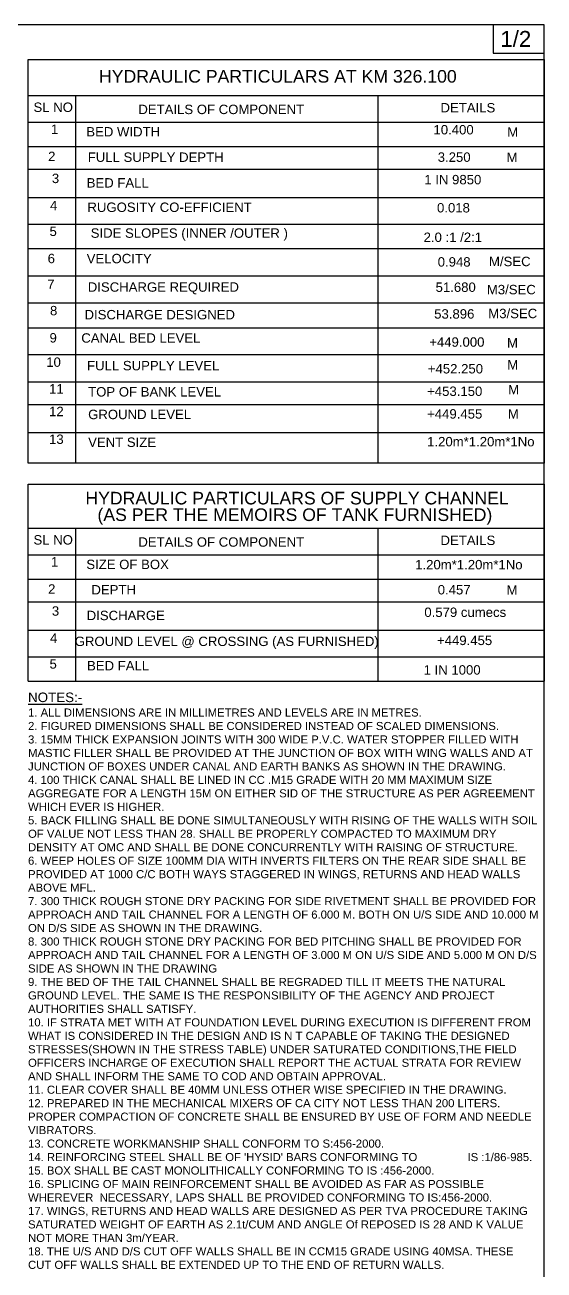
# Model space of a CAD drawing. Header units: millimetres. Extents: x 5124 to 6568637, y 2311 to 91879094.
# Drawn here: x 3812099 to 3818608, y 45939522 to 45955152 of the extents above; entities that cross this region are included whole.
import ezdxf

# ---------------------------------------------------------------- set-up
doc = ezdxf.new("R2010")
doc.units = ezdxf.units.MM
doc.header["$MEASUREMENT"] = 0
doc.layers.add('DIMENSION', color=7, linetype='Continuous')
doc.layers.add('TEXT', color=7, linetype='Continuous')
doc.styles.get("Standard").update_dxf_attribs({"font": 'arial.ttf', "height": 90})

msp = doc.modelspace()

# ---------------------------------------------------------------- linework, layer by layer
at = {"layer": 'DIMENSION', "linetype": 'Continuous'}
msp.add_lwpolyline([(3818608.5, 45955152.5), (3782068, 45955152.5), (3782068, 45931298.5), (3818608.5, 45931298.5)], close=True, dxfattribs=at)
at = {"layer": 'TEXT', "linetype": 'Continuous'}
for p, q in [((3818608.5, 45955152.5), (3817842.8, 45955152.5)), ((3817970.5, 45955152.5), (3817970.5, 45954798.2)), ((3818608.5, 45954798.2), (3818608.5, 45955152.5)), ((3817970.5, 45954798.2), (3818608.5, 45954798.2))]:
    msp.add_line(p, q, dxfattribs=at)
at = {"layer": 'TEXT'}
for p, q in [((3812138.5, 45946915.6), (3812138.5, 45949386.5)), ((3812138.5, 45949386.5), (3818608.5, 45949386.5))]:
    msp.add_line(p, q, dxfattribs=at)
for points in [[(3818608.5, 45949652), (3812138.5, 45949652), (3812138.5, 45954718.5), (3818608.5, 45954718.5)], [(3818608.5, 45954718.5), (3818608.5, 45949652)], [(3818608.5, 45949386.5), (3818608.5, 45946915.6)]]:
    msp.add_lwpolyline(points, dxfattribs=at)
at = {"layer": 'TEXT', "linetype": 'Continuous'}
for points in [[(3812138.5, 45954265.5), (3818608.5, 45954265.5)], [(3812735.5, 45949652), (3812735.5, 45954259.5)], [(3816529.1, 45949652), (3816529.1, 45954265.5)], [(3812138.5, 45953930.4), (3818608.5, 45953930.4)], [(3812138.5, 45953625.7), (3818608.5, 45953625.7)], [(3812138.5, 45953341.4), (3818608.5, 45953341.4)], [(3812138.5, 45952985.9), (3818608.5, 45952985.9)], [(3812138.5, 45952650.8), (3818608.5, 45952650.8)], [(3812138.5, 45952346.1), (3818608.5, 45952346.1)], [(3812138.5, 45952000.8), (3818608.5, 45952000.8)], [(3812138.5, 45951665.7), (3818608.5, 45951665.7)], [(3812138.5, 45951350.9), (3818608.5, 45951350.9)], [(3812138.5, 45951015.8), (3818608.5, 45951015.8)], [(3812138.5, 45950670.5), (3818608.5, 45950670.5)], [(3812138.5, 45950386.1), (3818608.5, 45950386.1)], [(3812138.5, 45950037.7), (3818608.5, 45950037.7)], [(3812138.5, 45948835), (3818608.5, 45948835)], [(3812735.5, 45946915.6), (3812735.5, 45948829)], [(3816529.1, 45946915.6), (3816529.1, 45948835)], [(3812138.5, 45948499.9), (3818608.5, 45948499.9)], [(3812138.5, 45948195.2), (3818608.5, 45948195.2)], [(3812138.5, 45947910.9), (3818608.5, 45947910.9)], [(3812138.5, 45947555.4), (3818608.5, 45947555.4)], [(3812138.5, 45947220.3), (3818608.5, 45947220.3)], [(3812138.5, 45946915.6), (3818608.5, 45946915.6)]]:
    msp.add_lwpolyline(points, dxfattribs=at)

# ---------------------------------------------------------------- texts
at = {"layer": 'TEXT'}
for s, p in [('HYDRAULIC PARTICULARS AT KM 326.100', (3813028.2, 45954427.7)), ('HYDRAULIC PARTICULARS OF SUPPLY CHANNEL', (3812857.5, 45949133)), ('(AS PER THE MEMOIRS OF TANK FURNISHED)', (3813008.6, 45948925.1))]:
    msp.add_text(s, height=158.298, dxfattribs=at).set_placement(p)
at = {"layer": 'TEXT', "linetype": 'Continuous'}
for s, height, p in [('SL NO', 117.99, (3812206.5, 45954060.1)), ('DETAILS OF COMPONENT ', 117.993, (3813521.6, 45954032.8)), ('DETAILS ', 117.99, (3817310.1, 45954054)), ('1', 118, (3812425.3, 45953784.1)), ('BED WIDTH ', 117.99, (3812869.1, 45953751.7)), ('10.400', 117.99, (3817221.9, 45953777.8)), ('M', 118, (3818147.4, 45953747.8)), ('2', 118, (3812390, 45953443.1)), ('FULL SUPPLY DEPTH ', 117.993, (3812887.1, 45953433.1)), ('3.250', 117.99, (3817274.9, 45953433.6)), ('M', 118, (3818138.6, 45953430.1)), ('3', 118, (3812437.1, 45953166.8)), ('1 IN 9850', 117.99, (3817107.1, 45953151.2)), ('BED FALL ', 117.99, (3812873.8, 45953110.9)), ('4', 118, (3812413.5, 45952825.8)), ('RUGOSITY CO-EFFICIENT ', 117.993, (3812882.8, 45952804.6)), ('0.018', 117.99, (3817266.1, 45952798.2)), ('5', 118, (3812407.7, 45952502.5)), (' SIDE SLOPES (INNER /OUTER )', 117.993, (3812878.3, 45952480.3)), ('2.0 :1 /2:1', 117.993, (3817098.2, 45952427.6)), ('6', 118, (3812384.1, 45952161.6)), ('VELOCITY ', 117.99, (3812873.8, 45952160.5)), ('0.948', 117.99, (3817274.9, 45952118.7)), ('M/SEC', 117.99, (3817917.8, 45952124)), ('7', 118, (3812378.4, 45951836.2)), ('DISCHARGE REQUIRED ', 117.993, (3812887.4, 45951803.1)), ('51.680', 117.99, (3817248.4, 45951801)), ('M3/SEC', 117.99, (3817891.3, 45951771)), ('8', 118, (3812413.7, 45951507)), ('DISCHARGE DESIGNED ', 117.993, (3812846.8, 45951456.2)), ('53.896', 117.99, (3817230.7, 45951465.7)), ('M3/SEC', 117.99, (3817908.9, 45951471)), ('9', 118, (3812407.8, 45951166)), ('CANAL BED LEVEL ', 117.993, (3812806.2, 45951163.5)), ('+449.000', 117.99, (3817168.9, 45951112.7)), ('M', 118, (3818143.8, 45951102.3)), ('10', 117.99, (3812366.6, 45950860.3)), ('FULL SUPPLY LEVEL ', 117.993, (3812878.4, 45950816.6)), ('M', 118, (3818147.4, 45950826.8)), ('+452.250', 117.99, (3817151.2, 45950777.4)), ('11', 117.99, (3812401.9, 45950525.2)), ('TOP OF BANK LEVEL ', 117.993, (3812891.9, 45950487.8)), ('+453.150', 117.99, (3817142.4, 45950495)), ('M', 118, (3818157.8, 45950515.1)), ('12', 117.99, (3812401.9, 45950240.9)), ('GROUND LEVEL', 117.993, (3812891.9, 45950203.5)), ('+449.455       M', 117.993, (3817142.4, 45950210.6)), ('13', 117.99, (3812401.9, 45949892.5)), ('VENT SIZE', 117.99, (3812891.9, 45949855)), ('1.20m*1.20m*1No', 117.993, (3817142.4, 45949862.2)), ('SL NO', 117.99, (3812206.5, 45948629.6)), ('DETAILS OF COMPONENT ', 117.993, (3813521.6, 45948602.3)), ('DETAILS ', 117.99, (3817310.1, 45948623.5)), ('1', 118, (3812425.3, 45948353.6)), ('SIZE OF BOX', 117.993, (3812869.1, 45948321.2)), ('1.20m*1.20m*1No', 117.993, (3816992.4, 45948318.3)), ('2', 118, (3812390, 45948012.6)), (' DEPTH ', 117.99, (3812887.1, 45948002.6)), ('0.457', 117.99, (3817274.9, 45948003.1)), ('M', 118, (3818138.6, 45947999.6)), ('3', 118, (3812437.1, 45947736.3)), ('DISCHARGE', 117.99, (3812873.8, 45947680.4)), ('0.579 cumecs', 117.993, (3817107.1, 45947720.7)), ('4', 118, (3812413.5, 45947395.4)), ('GROUND LEVEL @ CROSSING (AS FURNISHED)', 117.993, (3812723.8, 45947355.6)), ('+449.455', 117.99, (3817266.1, 45947367.7)), ('5', 118, (3812407.7, 45947072)), ('BED FALL', 117.99, (3812878.3, 45947049.8)), ('1 IN 1000', 117.99, (3817098.2, 45946997.1))]:
    msp.add_text(s, height=height, dxfattribs=at).set_placement(p)
at = {"layer": 'TEXT', "insert": (3818077.8, 45955076.6), "char_height": 200, "width": 306.708, "attachment_point": 1}
msp.add_mtext('\\pi-18.269;1/2', dxfattribs=at)
at = {"layer": 'TEXT', "linetype": 'Continuous', "insert": (3812138.5, 45946771.7), "char_height": 101.4384, "width": 6387.975, "attachment_point": 1}
msp.add_mtext("{\\H1.1818x;\\LNOTES:- \\P}1. ALL DIMENSIONS ARE IN MILLIMETRES AND LEVELS ARE IN METRES. \\P2. FIGURED DIMENSIONS SHALL BE CONSIDERED INSTEAD OF SCALED DIMENSIONS. \\P3. 15MM THICK EXPANSION JOINTS WITH 300 WIDE P.V.C. WATER STOPPER FILLED WITH MASTIC FILLER SHALL BE PROVIDED AT THE JUNCTION OF BOX WITH WING WALLS AND AT JUNCTION OF BOXES UNDER CANAL AND EARTH BANKS AS SHOWN IN THE DRAWING. \\P4. 100 THICK CANAL SHALL BE LINED IN CC .M15 GRADE WITH 20 MM MAXIMUM SIZE AGGREGATE FOR A LENGTH 15M ON EITHER SID OF THE STRUCTURE AS PER AGREEMENT WHICH EVER IS HIGHER. \\P5. BACK FILLING SHALL BE DONE SIMULTANEOUSLY WITH RISING OF THE WALLS WITH SOIL OF VALUE NOT LESS THAN 28. SHALL BE PROPERLY COMPACTED TO MAXIMUM DRY DENSITY AT OMC AND SHALL BE DONE CONCURRENTLY WITH RAISING OF STRUCTURE. \\P6. WEEP HOLES OF SIZE 100MM DIA WITH INVERTS FILTERS ON THE REAR SIDE SHALL BE PROVIDED AT 1000 C/C BOTH WAYS STAGGERED IN WINGS, RETURNS AND HEAD WALLS ABOVE MFL. \\P7. 300 THICK ROUGH STONE DRY PACKING FOR SIDE RIVETMENT SHALL BE PROVIDED FOR APPROACH AND TAIL CHANNEL FOR A LENGTH OF 6.000 M. BOTH ON U/S SIDE AND 10.000 M ON D/S SIDE AS SHOWN IN THE DRAWING. \\P8. 300 THICK ROUGH STONE DRY PACKING FOR BED PITCHING SHALL BE PROVIDED FOR APPROACH AND TAIL CHANNEL FOR A LENGTH OF 3.000 M ON U/S SIDE AND 5.000 M ON D/S SIDE AS SHOWN IN THE DRAWING \\P9. THE BED OF THE TAIL CHANNEL SHALL BE REGRADED TILL IT MEETS THE NATURAL GROUND LEVEL. THE SAME IS THE RESPONSIBILITY OF THE AGENCY AND PROJECT AUTHORITIES SHALL SATISFY. \\P10. IF STRATA MET WITH AT FOUNDATION LEVEL DURING EXECUTION IS DIFFERENT FROM WHAT IS CONSIDERED IN THE DESIGN AND IS N T CAPABLE OF TAKING THE DESIGNED STRESSES(SHOWN IN THE STRESS TABLE) UNDER SATURATED CONDITIONS,THE FIELD OFFICERS INCHARGE OF EXECUTION SHALL REPORT THE ACTUAL STRATA FOR REVIEW AND SHALL INFORM THE SAME TO COD AND OBTAIN APPROVAL. \\P11. CLEAR COVER SHALL BE 40MM UNLESS OTHER WISE SPECIFIED IN THE DRAWING. \\P12. PREPARED IN THE MECHANICAL MIXERS OF CA CITY NOT LESS THAN 200 LITERS. PROPER COMPACTION OF CONCRETE SHALL BE ENSURED BY USE OF FORM AND NEEDLE VIBRATORS. \\P13. CONCRETE WORKMANSHIP SHALL CONFORM TO S:456-2000. \\P14. REINFORCING STEEL SHALL BE OF 'HYSID' BARS CONFORMING TO                IS :1/86-985. \\P15. BOX SHALL BE CAST MONOLITHICALLY CONFORMING TO IS :456-2000. \\P16. SPLICING OF MAIN REINFORCEMENT SHALL BE AVOIDED AS FAR AS POSSIBLE WHEREVER  NECESSARY, LAPS SHALL BE PROVIDED CONFORMING TO IS:456-2000. \\P17. WINGS, RETURNS AND HEAD WALLS ARE DESIGNED AS PER TVA PROCEDURE TAKING SATURATED WEIGHT OF EARTH AS 2.1t/CUM AND ANGLE Of REPOSED IS 28 AND K VALUE NOT MORE THAN 3m/YEAR. \\P18. THE U/S AND D/S CUT OFF WALLS SHALL BE IN CCM15 GRADE USING 40MSA. THESE CUT OFF WALLS SHALL BE EXTENDED UP TO THE END OF RETURN WALLS.", dxfattribs=at)

doc.saveas('drawing.dxf')
